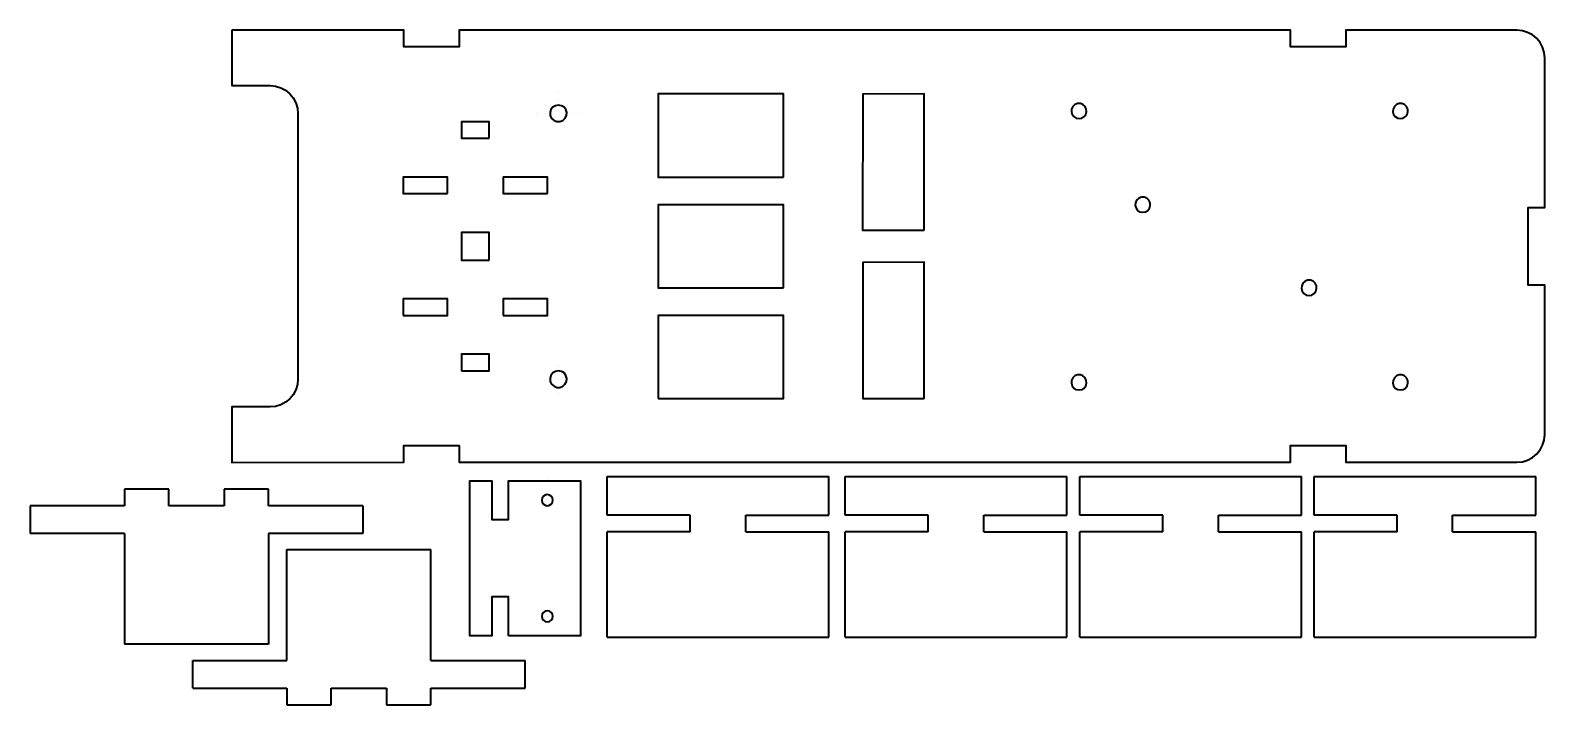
# Model space of a CAD drawing. Header units: inches. Extents: x 363 to 637, y -311 to -189.
import ezdxf

# ---------------------------------------------------------------- set-up
doc = ezdxf.new("R2010")
doc.units = ezdxf.units.IN
doc.header["$MEASUREMENT"] = 0
for name, pattern in [('AI-Linetype-1', [19.05, 15.24, -1.27, 1.27, -1.27]), ('AI-Linetype-10', [19.05, 15.24, -1.27, 1.27, -1.27]), ('AI-Linetype-11', [19.05, 15.24, -1.27, 1.27, -1.27]), ('AI-Linetype-2', [19.05, 15.24, -1.27, 1.27, -1.27]), ('AI-Linetype-3', [19.05, 15.24, -1.27, 1.27, -1.27]), ('AI-Linetype-4', [19.05, 15.24, -1.27, 1.27, -1.27]), ('AI-Linetype-5', [19.05, 15.24, -1.27, 1.27, -1.27]), ('AI-Linetype-6', [19.05, 15.24, -1.27, 1.27, -1.27]), ('AI-Linetype-7', [19.05, 15.24, -1.27, 1.27, -1.27]), ('AI-Linetype-8', [19.05, 15.24, -1.27, 1.27, -1.27]), ('AI-Linetype-9', [19.05, 15.24, -1.27, 1.27, -1.27])]:
    doc.linetypes.add(name, pattern=pattern)
doc.layers.add('Layer 1', color=7, linetype='Continuous')

# ---------------------------------------------------------------- blocks, each defined once
blk = doc.blocks.new('block 2')
at = {"layer": 'Layer 1', "color": 7, "lineweight": 35, "true_color": 0xffffff}
for points in [[(456.62, -270.29), (456.62, -270.29)], [(449.62, -298.79), (449.62, -291.79), (449.62, -291.79), (446.63, -291.79), (446.62, -291.79), (446.62, -298.79), (446.62, -298.82), (442.65, -298.82), (442.62, -298.82), (442.62, -270.81), (442.65, -270.81), (446.62, -270.81), (446.62, -270.82), (446.62, -277.82), (446.62, -277.82), (449.62, -277.82), (449.62, -277.81), (449.62, -270.82), (449.62, -270.81), (462.62, -270.81), (462.64, -270.81), (462.64, -298.81), (462.62, -298.81), (449.62, -298.81)], [(442.64, -270.82), (442.64, -270.82)], [(462.64, -270.82), (462.64, -270.82)], [(442.65, -291.79), (442.65, -291.79)], [(446.65, -291.79), (446.65, -291.79)], [(442.62, -295.29), (442.62, -295.29)], [(456.62, -295.29), (456.62, -295.29)], [(442.64, -298.82), (442.64, -298.82)], [(462.64, -298.82), (462.64, -298.82)]]:
    blk.add_lwpolyline(points, dxfattribs=at)
for points in [[(456.62, -273.32), (457.18, -273.32), (457.62, -273.77), (457.62, -274.32), (457.62, -274.87), (457.18, -275.32), (456.62, -275.32), (456.07, -275.32), (455.62, -274.87), (455.62, -274.32), (455.62, -273.77), (456.07, -273.32), (456.62, -273.32)], [(456.62, -294.29), (457.18, -294.29), (457.62, -294.74), (457.62, -295.29), (457.62, -295.85), (457.18, -296.29), (456.62, -296.29), (456.07, -296.29), (455.62, -295.85), (455.62, -295.29), (455.62, -294.74), (456.07, -294.29), (456.62, -294.29)]]:
    blk.add_open_spline(points, degree=3, knots=[0, 0, 0, 0, 1, 1, 1, 2, 2, 2, 3, 3, 3, 4, 4, 4, 4], dxfattribs=at)
blk = doc.blocks.new('block 4')
at = {"layer": 'Layer 1', "color": 7, "lineweight": 35, "true_color": 0xffffff}
for points in [[(499.27, -215.98), (499.27, -200.98), (476.64, -200.98), (476.64, -215.98), (499.27, -215.98)], [(524.66, -225.58), (524.66, -200.98), (513.55, -200.99), (513.5, -225.59), (524.66, -225.58)], [(460.13, -204.33), (459.95, -203.81), (459.64, -203.38), (459.18, -203.1), (458.61, -202.99), (458.08, -203.1), (457.63, -203.38), (457.27, -203.81), (457.13, -204.33), (457.17, -204.9), (457.41, -205.39), (457.84, -205.75), (458.33, -205.96), (458.9, -205.96), (459.42, -205.75), (459.81, -205.39), (460.06, -204.9), (460.13, -204.33)], [(553.93, -204.19), (553.9, -203.7), (553.69, -203.24), (553.3, -202.89), (552.84, -202.71), (552.31, -202.71), (551.85, -202.89), (551.46, -203.24), (551.25, -203.7), (551.22, -204.19), (551.36, -204.69), (551.64, -205.08), (552.06, -205.36), (552.59, -205.43), (553.09, -205.36), (553.51, -205.08), (553.79, -204.69), (553.93, -204.19)], [(611.93, -204.19), (611.9, -203.7), (611.68, -203.24), (611.3, -202.89), (610.84, -202.71), (610.34, -202.71), (609.85, -202.89), (609.5, -203.24), (609.25, -203.7), (609.21, -204.19), (609.36, -204.69), (609.64, -205.08), (610.1, -205.36), (610.59, -205.43), (611.08, -205.36), (611.51, -205.08), (611.82, -204.69), (611.93, -204.19)], [(446.13, -208.99), (446.13, -205.99), (441.12, -205.99), (441.12, -208.99), (446.13, -208.99)], [(438.61, -218.97), (438.61, -215.98), (430.64, -215.98), (430.64, -218.97), (438.61, -218.97)], [(456.64, -218.97), (456.64, -215.98), (448.63, -215.98), (448.63, -218.97), (456.64, -218.97)], [(499.27, -235.98), (499.27, -220.99), (476.64, -220.99), (476.64, -235.98), (499.27, -235.98)], [(446.13, -230.97), (446.13, -226), (441.12, -226), (441.12, -230.97), (446.13, -230.97)], [(524.66, -255.98), (524.66, -231.38), (513.55, -231.39), (513.55, -255.98), (524.66, -255.98)], [(430.64, -240.99), (438.61, -240.99), (438.61, -237.99), (430.64, -237.99), (430.64, -240.99)], [(448.63, -240.99), (456.64, -240.99), (456.64, -237.99), (448.63, -237.99), (448.63, -240.99)], [(476.64, -255.98), (499.27, -255.98), (499.27, -240.99), (476.64, -240.99), (476.64, -255.98)], [(441.12, -250.97), (446.13, -250.97), (446.13, -247.97), (441.12, -247.97), (441.12, -250.97)], [(457.13, -252.35), (457.17, -252.88), (457.41, -253.37), (457.84, -253.76), (458.33, -253.97), (458.9, -253.97), (459.42, -253.76), (459.81, -253.37), (460.06, -252.88), (460.13, -252.35), (459.95, -251.82), (459.64, -251.36), (459.18, -251.08), (458.61, -250.97), (458.08, -251.08), (457.63, -251.36), (457.27, -251.82), (457.13, -252.35)], [(551.22, -253.19), (551.36, -253.69), (551.64, -254.08), (552.06, -254.36), (552.59, -254.43), (553.09, -254.36), (553.51, -254.08), (553.79, -253.69), (553.93, -253.19), (553.9, -252.7), (553.69, -252.24), (553.3, -251.89), (552.84, -251.71), (552.31, -251.71), (551.85, -251.89), (551.46, -252.24), (551.25, -252.7), (551.22, -253.19)], [(609.21, -253.19), (609.36, -253.69), (609.64, -254.08), (610.1, -254.36), (610.59, -254.43), (611.08, -254.36), (611.51, -254.08), (611.82, -253.69), (611.93, -253.19), (611.9, -252.7), (611.68, -252.24), (611.3, -251.89), (610.84, -251.71), (610.34, -251.71), (609.85, -251.89), (609.5, -252.24), (609.25, -252.7), (609.21, -253.19)]]:
    blk.add_lwpolyline(points, dxfattribs=at)
blk = doc.blocks.new('block 3')
at = {"layer": 'Layer 1', "color": 7, "lineweight": 35, "true_color": 0xffffff}
for points in [[(399.7, -189.48), (399.7, -199.48), (399.7, -199.48), (406.61, -199.47), (407.6, -199.57), (408.55, -199.85), (409.4, -200.31), (410.18, -200.95), (410.78, -201.69), (411.24, -202.57), (411.52, -203.52), (411.62, -204.48), (411.62, -252.49), (411.52, -253.44), (411.24, -254.39), (410.78, -255.28), (410.18, -256.02), (409.4, -256.65), (408.55, -257.11), (407.6, -257.39), (406.61, -257.5), (399.7, -257.5), (399.7, -257.5), (399.7, -267.5), (399.7, -267.5), (430.71, -267.48), (430.71, -264.48), (440.73, -264.48), (440.73, -267.48), (590.73, -267.48), (590.73, -264.48), (600.71, -264.48), (600.71, -267.48), (631.62, -267.48), (632.6, -267.38), (633.52, -267.09), (634.4, -266.64), (635.14, -266), (635.78, -265.26), (636.24, -264.38), (636.52, -263.46), (636.63, -262.47), (636.63, -235.5), (636.63, -235.49), (633.66, -235.49), (633.66, -235.49), (633.66, -221.49), (633.67, -221.49), (636.62, -221.49), (636.62, -221.48), (636.63, -194.49), (636.52, -193.5), (636.24, -192.55), (635.78, -191.71), (635.14, -190.93), (634.4, -190.33), (633.52, -189.87), (632.6, -189.59), (631.62, -189.48), (600.71, -189.48), (600.71, -192.48), (590.73, -192.48), (590.73, -189.48), (440.73, -189.48), (440.73, -192.48), (430.71, -192.48), (430.71, -189.48), (399.7, -189.48), (399.7, -189.48)], [(562.74, -221.11), (562.88, -221.61), (563.16, -222), (563.58, -222.28), (564.11, -222.35), (564.61, -222.28), (565.03, -222), (565.31, -221.61), (565.45, -221.11), (565.42, -220.62), (565.21, -220.16), (564.82, -219.81), (564.36, -219.63), (563.83, -219.63), (563.37, -219.81), (562.98, -220.16), (562.77, -220.62), (562.74, -221.11)], [(592.74, -236.11), (592.88, -236.61), (593.16, -237), (593.58, -237.28), (594.11, -237.35), (594.61, -237.28), (595.03, -237), (595.31, -236.61), (595.45, -236.11), (595.42, -235.62), (595.21, -235.16), (594.82, -234.81), (594.36, -234.63), (593.83, -234.63), (593.37, -234.81), (592.98, -235.16), (592.77, -235.62), (592.74, -236.11)]]:
    blk.add_lwpolyline(points, dxfattribs=at)
at = {"layer": 'Layer 1', "color": 7, "linetype": 'AI-Linetype-1', "lineweight": 35, "true_color": 0xffffff}
blk.add_lwpolyline([(458.67, -200.47), (458.67, -200.47)], dxfattribs=at)
at = {"layer": 'Layer 1', "color": 7, "linetype": 'AI-Linetype-2', "lineweight": 35, "true_color": 0xffffff}
blk.add_lwpolyline([(458.67, -201.97), (458.67, -201.97)], dxfattribs=at)
at = {"layer": 'Layer 1', "color": 7, "linetype": 'AI-Linetype-3', "lineweight": 35, "true_color": 0xffffff}
blk.add_lwpolyline([(454.67, -204.47), (454.67, -204.47)], dxfattribs=at)
at = {"layer": 'Layer 1', "color": 7, "linetype": 'AI-Linetype-4', "lineweight": 35, "true_color": 0xffffff}
blk.add_lwpolyline([(456.17, -204.47), (456.17, -204.47)], dxfattribs=at)
at = {"layer": 'Layer 1', "color": 7, "linetype": 'AI-Linetype-6', "lineweight": 35, "true_color": 0xffffff}
blk.add_lwpolyline([(461.17, -204.47), (461.17, -204.47)], dxfattribs=at)
at = {"layer": 'Layer 1', "color": 7, "linetype": 'AI-Linetype-5', "lineweight": 35, "true_color": 0xffffff}
blk.add_lwpolyline([(462.67, -204.47), (462.67, -204.47)], dxfattribs=at)
at = {"layer": 'Layer 1', "color": 7, "linetype": 'AI-Linetype-7', "lineweight": 35, "true_color": 0xffffff}
blk.add_lwpolyline([(458.67, -249.97), (458.67, -249.97)], dxfattribs=at)
at = {"layer": 'Layer 1', "color": 7, "linetype": 'AI-Linetype-8', "lineweight": 35, "true_color": 0xffffff}
blk.add_lwpolyline([(456.17, -252.47), (456.17, -252.47)], dxfattribs=at)
at = {"layer": 'Layer 1', "color": 7, "linetype": 'AI-Linetype-11', "lineweight": 35, "true_color": 0xffffff}
blk.add_lwpolyline([(461.17, -252.47), (461.17, -252.47)], dxfattribs=at)
at = {"layer": 'Layer 1', "color": 7, "linetype": 'AI-Linetype-10', "lineweight": 35, "true_color": 0xffffff}
blk.add_lwpolyline([(462.67, -252.47), (462.67, -252.47)], dxfattribs=at)
at = {"layer": 'Layer 1', "color": 7, "linetype": 'AI-Linetype-9', "lineweight": 35, "true_color": 0xffffff}
blk.add_lwpolyline([(458.67, -254.97), (458.67, -254.97)], dxfattribs=at)
at = {"layer": 'Layer 1'}
blk.add_blockref('block 4', (0, 0), dxfattribs=at)

msp = doc.modelspace()

# ---------------------------------------------------------------- linework, layer by layer
at = {"layer": 'Layer 1', "color": 7, "lineweight": 35, "true_color": 0xffffff}
for points in [[(467.44, -270.06), (507.44, -270.06)], [(467.44, -277.06), (467.44, -270.06)], [(507.44, -277.06), (507.44, -270.06)], [(510.39, -270.06), (550.4, -270.06)], [(510.39, -277.06), (510.39, -270.06)], [(550.4, -277.06), (550.4, -270.06)], [(552.74, -270.06), (592.75, -270.06)], [(552.74, -277.06), (552.74, -270.06)], [(592.75, -277.06), (592.75, -270.06)], [(594.99, -270.06), (635, -270.06)], [(594.99, -277.06), (594.99, -270.06)], [(635, -277.06), (635, -270.06)], [(388.33, -272.33), (380.32, -272.33)], [(380.32, -272.33), (380.32, -275.33)], [(388.33, -275.33), (388.33, -272.33)], [(406.32, -272.33), (398.32, -272.33)], [(398.32, -272.33), (398.32, -275.33)], [(406.32, -275.33), (406.32, -272.33)], [(380.32, -275.33), (363.32, -275.33)], [(363.32, -275.33), (363.32, -280.34)], [(398.32, -275.33), (388.33, -275.33)], [(423.33, -275.33), (406.32, -275.33)], [(423.33, -275.33), (423.33, -280.34)], [(482.43, -277.06), (467.44, -277.06)], [(482.43, -280.06), (482.43, -277.06)], [(492.43, -280.06), (492.43, -277.06)], [(492.43, -277.06), (507.44, -277.06)], [(525.38, -277.06), (510.39, -277.06)], [(525.38, -280.06), (525.38, -277.06)], [(535.38, -280.06), (535.38, -277.06)], [(535.38, -277.06), (550.4, -277.06)], [(567.73, -277.06), (552.74, -277.06)], [(567.73, -280.06), (567.73, -277.06)], [(577.74, -280.06), (577.74, -277.06)], [(577.74, -277.06), (592.75, -277.06)], [(609.98, -277.06), (594.99, -277.06)], [(609.98, -280.06), (609.98, -277.06)], [(619.99, -280.06), (619.99, -277.06)], [(619.99, -277.06), (635, -277.06)], [(380.32, -280.34), (363.32, -280.34)], [(380.32, -280.34), (380.32, -300.34)], [(406.32, -280.34), (406.32, -300.34)], [(423.33, -280.34), (406.32, -280.34)], [(482.43, -280.06), (467.44, -280.06)], [(467.44, -299.06), (467.44, -280.06)], [(492.43, -280.06), (507.44, -280.06)], [(507.44, -299.06), (507.44, -280.06)], [(525.38, -280.06), (510.39, -280.06)], [(510.39, -299.06), (510.39, -280.06)], [(535.38, -280.06), (550.4, -280.06)], [(550.4, -299.06), (550.4, -280.06)], [(567.73, -280.06), (552.74, -280.06)], [(552.74, -299.06), (552.74, -280.06)], [(577.74, -280.06), (592.75, -280.06)], [(592.75, -299.06), (592.75, -280.06)], [(609.98, -280.06), (594.99, -280.06)], [(594.99, -299.06), (594.99, -280.06)], [(619.99, -280.06), (635, -280.06)], [(635, -299.06), (635, -280.06)], [(409.63, -283.25), (435.63, -283.25)], [(409.63, -303.25), (409.63, -283.25)], [(435.63, -303.25), (435.63, -283.25)], [(406.32, -300.34), (380.32, -300.34)], [(467.44, -299.06), (507.44, -299.06)], [(510.39, -299.06), (550.4, -299.06)], [(552.74, -299.06), (592.75, -299.06)], [(594.99, -299.06), (635, -299.06)], [(392.63, -303.25), (409.63, -303.25)], [(392.63, -308.26), (392.63, -303.25)], [(435.63, -303.25), (452.63, -303.25)], [(452.63, -308.26), (452.63, -303.25)], [(392.63, -308.26), (409.63, -308.26)], [(409.63, -308.26), (409.63, -311.26)], [(417.64, -308.26), (427.62, -308.26)], [(417.64, -311.26), (417.64, -308.26)], [(427.62, -308.26), (427.62, -311.26)], [(435.63, -308.26), (452.63, -308.26)], [(435.63, -311.26), (435.63, -308.26)], [(409.63, -311.26), (417.64, -311.26)], [(427.62, -311.26), (435.63, -311.26)]]:
    msp.add_lwpolyline(points, dxfattribs=at)

# ---------------------------------------------------------------- block references
at = {"layer": 'Layer 1'}
for name in ['block 3', 'block 2']:
    msp.add_blockref(name, (0, 0), dxfattribs=at)

doc.saveas('drawing.dxf')
